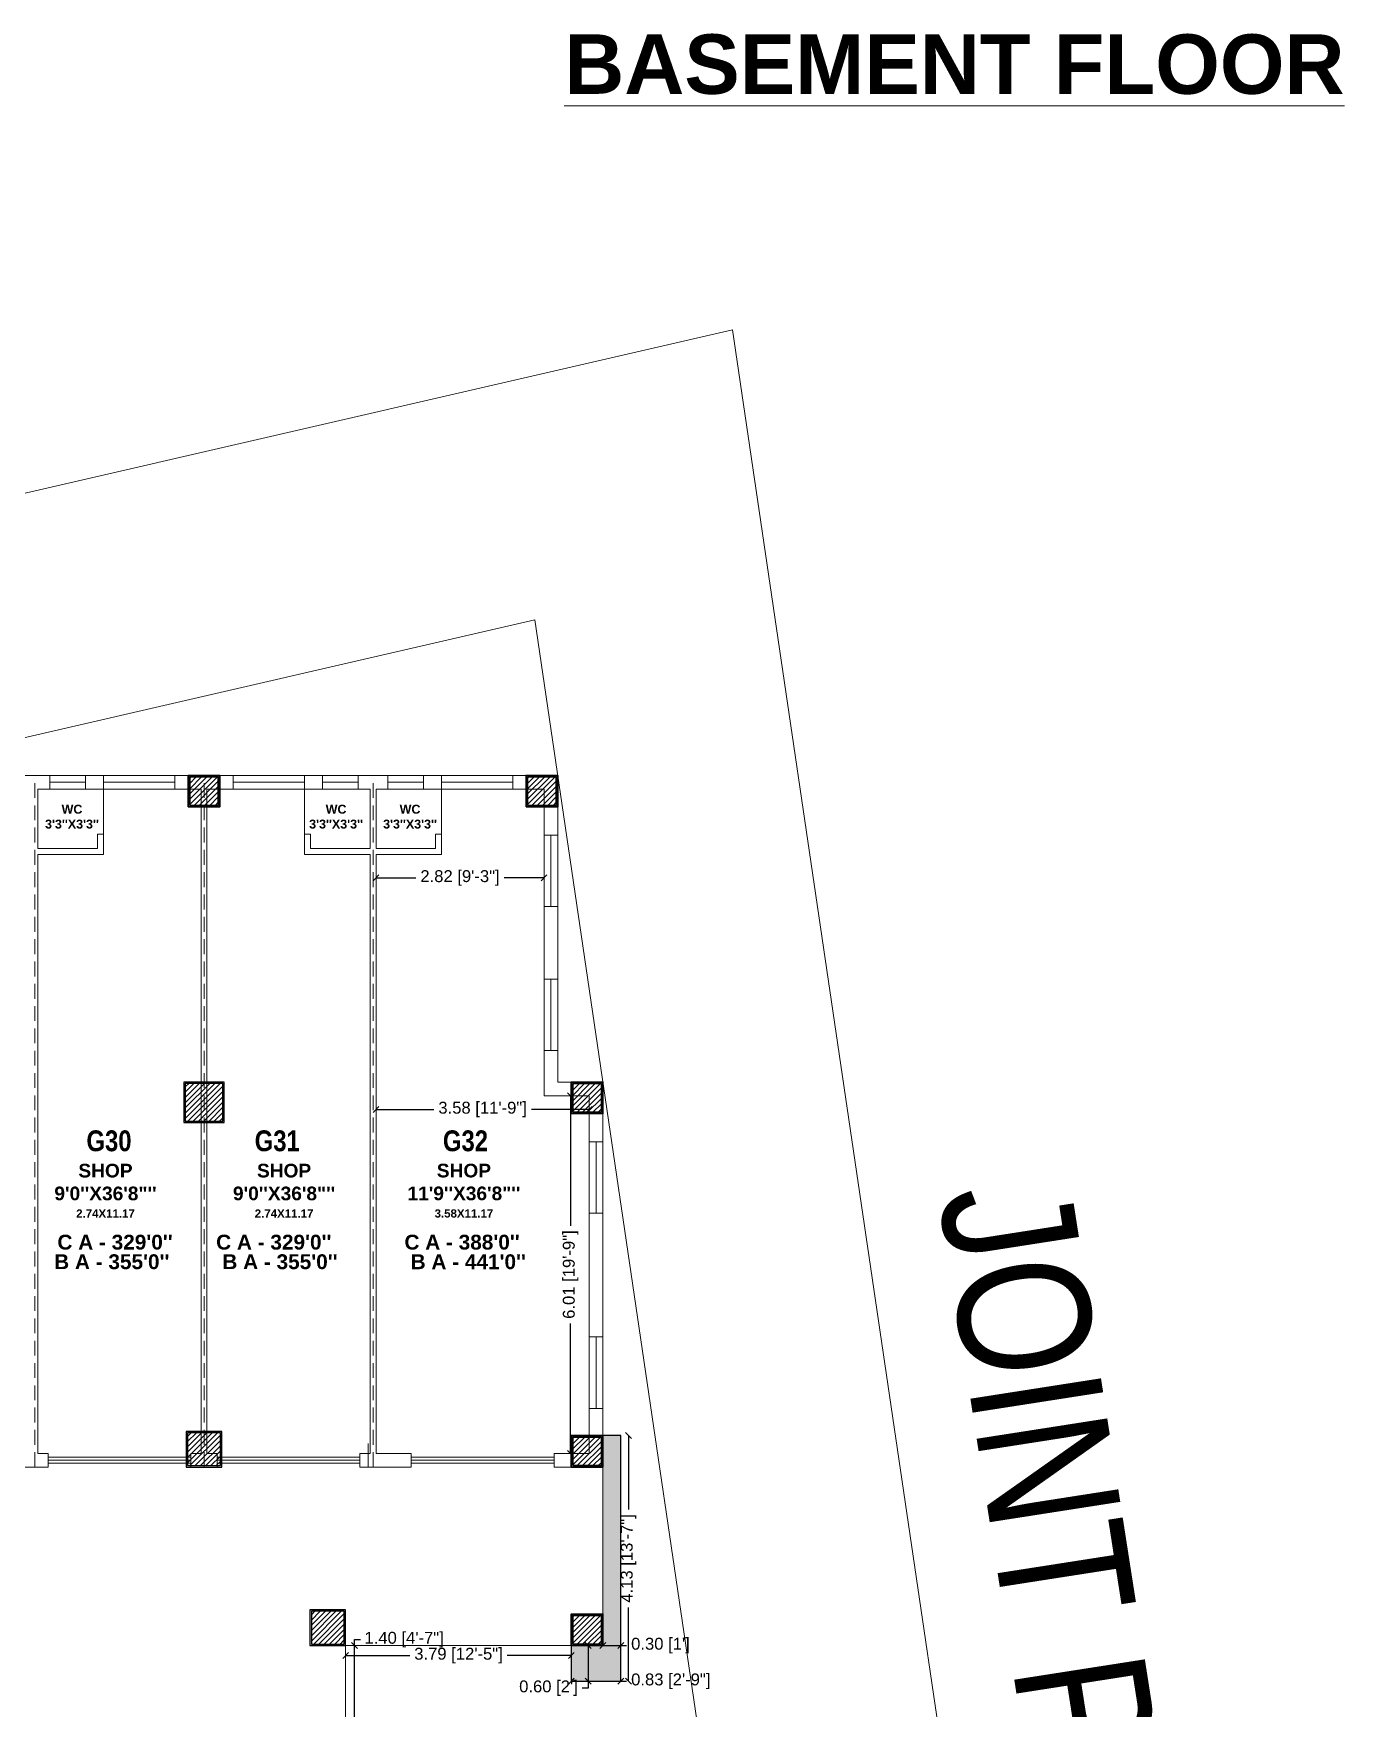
# Model space of a CAD drawing. Header units: metres. Extents: x 0 to 8495, y 0 to 3455.
# Drawn here: x 8310.41 to 8332.45, y 251.06 to 279.21 of the extents above; entities that cross this region are included whole.
import ezdxf

# ---------------------------------------------------------------- set-up
doc = ezdxf.new("R2010")
doc.units = ezdxf.units.M
doc.header["$MEASUREMENT"] = 0
doc.linetypes.add('DASH2', pattern=[0.375, 0.25, -0.125])
doc.layers.get('0').update_dxf_attribs({"lineweight": 18})
for name, color, linetype, lineweight in [('_PrintItems', 7, 'Continuous', 20), ('Columns', 12, 'Continuous', 25), ('furniture', 30, 'Continuous', 20)]:
    doc.layers.add(name, color=color, linetype=linetype, lineweight=lineweight)
doc.styles.add('Annotative', font='arial.ttf')
doc.styles.add('PreDCRFont', font='ARIALN.TTF')
doc.styles.get("Standard").update_dxf_attribs({"font": 'ARIALN.TTF', "height": 0.2})
doc.dimstyles.get("Standard").update_dxf_attribs({"dimtxt": 0.2, "dimasz": 0.1, "dimexe": 0.08, "dimexo": 0.1125, "dimgap": 0.09, "dimtad": 0, "dimtoh": 1, "dimzin": 0, "dimdsep": 46, "dimtxsty": 'Annotative', "dimblk": 'OBLIQUE', "dimcen": 0.09, "dimse1": 1, "dimse2": 1, "dimclrt": 256, "dimadec": 0, "dimazin": 0, "dimtfac": 1, "dimtofl": 0, "dimtmove": 0, "dimatfit": 3, "dimldrblk": 'OBLIQUE', "dimfxl": 1, "dimtolj": 1, "dimtzin": 0, "dimarcsym": 0})

# ---------------------------------------------------------------- blocks, each defined once
blk = doc.blocks.new('_Oblique')
at = {"color": 0, "linetype": 'ByBlock', "lineweight": -2}
blk.add_line((-0.5, -0.5), (0.5, 0.5), dxfattribs=at)
blk = doc.blocks.new('*D58')
at = {"color": 0, "lineweight": -2, "transparency": 16777216}
for p, q in [((8316.171, 265.019), (8316.84, 265.019)), ((8318.995, 265.019), (8318.327, 265.019))]:
    blk.add_line(p, q, dxfattribs=at)
at = {"layer": 'Defpoints', "color": 0, "transparency": 16777216}
for p in [(8316.171, 266.513), (8318.995, 266.513), (8318.995, 265.019)]:
    blk.add_point(p, dxfattribs=at)
at = {"color": 0, "lineweight": -2, "transparency": 16777216, "xscale": 0.1, "yscale": 0.1, "zscale": 0.1, "rotation": 180}
blk.add_blockref('_Oblique', (8316.171, 265.019), dxfattribs=at)
at = {"color": 0, "lineweight": -2, "transparency": 16777216, "xscale": 0.1, "yscale": 0.1, "zscale": 0.1}
blk.add_blockref('_Oblique', (8318.995, 265.019), dxfattribs=at)
at = {"lineweight": 0, "transparency": 16777216, "insert": (8317.583, 265.019), "char_height": 0.2, "attachment_point": 5, "style": 'Annotative'}
blk.add_mtext('\\A1;2.82 [9\'-3"]', dxfattribs=at)
blk = doc.blocks.new('*D59')
at = {"color": 0, "lineweight": -2, "transparency": 16777216}
for p, q in [((8316.171, 261.126), (8317.144, 261.126)), ((8319.754, 261.126), (8318.782, 261.126))]:
    blk.add_line(p, q, dxfattribs=at)
at = {"layer": 'Defpoints', "color": 0, "transparency": 16777216}
for p in [(8316.171, 261.357), (8319.754, 261.357), (8316.171, 261.126)]:
    blk.add_point(p, dxfattribs=at)
at = {"color": 0, "lineweight": -2, "transparency": 16777216, "xscale": 0.1, "yscale": 0.1, "zscale": 0.1, "rotation": 180}
blk.add_blockref('_Oblique', (8316.171, 261.126), dxfattribs=at)
at = {"color": 0, "lineweight": -2, "transparency": 16777216, "xscale": 0.1, "yscale": 0.1, "zscale": 0.1}
blk.add_blockref('_Oblique', (8319.754, 261.126), dxfattribs=at)
at = {"lineweight": 0, "transparency": 16777216, "insert": (8317.963, 261.126), "char_height": 0.2, "attachment_point": 5, "style": 'Annotative'}
blk.add_mtext('\\A1;3.58 [11\'-9"]', dxfattribs=at)
blk = doc.blocks.new('*D60')
at = {"color": 0, "lineweight": -2, "transparency": 16777216}
for p, q in [((8319.441, 261.357), (8319.441, 259.17)), ((8319.441, 255.344), (8319.441, 257.531))]:
    blk.add_line(p, q, dxfattribs=at)
at = {"layer": 'Defpoints', "color": 0, "transparency": 16777216}
for p in [(8319.754, 261.357), (8319.441, 255.344), (8319.754, 255.344)]:
    blk.add_point(p, dxfattribs=at)
at = {"color": 0, "lineweight": -2, "transparency": 16777216, "xscale": 0.1, "yscale": 0.1, "zscale": 0.1}
for p, rotation in [((8319.441, 261.357), 90), ((8319.441, 255.344), 270)]:
    blk.add_blockref('_Oblique', p, dxfattribs=dict(at, rotation=rotation))
at = {"lineweight": 0, "transparency": 16777216, "insert": (8319.441, 258.351), "char_height": 0.2, "attachment_point": 5, "rotation": 90, "style": 'Annotative'}
blk.add_mtext('\\A1;6.01 [19\'-9"]', dxfattribs=at)
blk = doc.blocks.new('*D156')
at = {"layer": 'Columns', "color": 0, "lineweight": -2, "transparency": 16777216}
for p, q in [((8315.811, 252.115), (8315.811, 252.215)), ((8315.811, 252.215), (8315.911, 252.215)), ((8315.811, 250.715), (8315.811, 252.115))]:
    blk.add_line(p, q, dxfattribs=at)
at = {"layer": 'Defpoints', "color": 0, "transparency": 16777216}
for p in [(8315.811, 252.115), (8315.811, 252.115), (8315.811, 250.715)]:
    blk.add_point(p, dxfattribs=at)
at = {"layer": 'Columns', "color": 0, "lineweight": -2, "transparency": 16777216, "xscale": 0.1, "yscale": 0.1, "zscale": 0.1}
for p, rotation in [((8315.811, 252.115), 90), ((8315.811, 250.715), 270)]:
    blk.add_blockref('_Oblique', p, dxfattribs=dict(at, rotation=rotation))
at = {"layer": 'Columns', "transparency": 16777216, "insert": (8316.644, 252.215), "char_height": 0.2, "attachment_point": 5, "style": 'Annotative'}
blk.add_mtext('\\A1;1.40 [4\'-7"]', dxfattribs=at)
blk = doc.blocks.new('*D157')
at = {"layer": 'Columns', "color": 0, "lineweight": -2, "transparency": 16777216}
for p, q in [((8315.661, 251.947), (8316.739, 251.947)), ((8319.454, 251.947), (8318.377, 251.947))]:
    blk.add_line(p, q, dxfattribs=at)
at = {"layer": 'Defpoints', "color": 0, "transparency": 16777216}
for p in [(8315.661, 252.115), (8319.454, 252.115), (8319.454, 251.947)]:
    blk.add_point(p, dxfattribs=at)
at = {"layer": 'Columns', "color": 0, "lineweight": -2, "transparency": 16777216, "xscale": 0.1, "yscale": 0.1, "zscale": 0.1, "rotation": 180}
blk.add_blockref('_Oblique', (8315.661, 251.947), dxfattribs=at)
at = {"layer": 'Columns', "color": 0, "lineweight": -2, "transparency": 16777216, "xscale": 0.1, "yscale": 0.1, "zscale": 0.1}
blk.add_blockref('_Oblique', (8319.454, 251.947), dxfattribs=at)
at = {"layer": 'Columns', "transparency": 16777216, "insert": (8317.558, 251.947), "char_height": 0.2, "attachment_point": 5, "style": 'Annotative'}
blk.add_mtext('\\A1;3.79 [12\'-5"]', dxfattribs=at)
blk = doc.blocks.new('*D158')
at = {"layer": 'Columns', "color": 0, "lineweight": -2, "transparency": 16777216}
for p, q in [((8319.738, 252.115), (8319.738, 251.515)), ((8319.738, 251.515), (8319.738, 251.398)), ((8319.738, 251.398), (8319.638, 251.398))]:
    blk.add_line(p, q, dxfattribs=at)
at = {"layer": 'Defpoints', "color": 0, "transparency": 16777216}
for p in [(8319.454, 252.115), (8319.454, 251.515), (8319.738, 251.515)]:
    blk.add_point(p, dxfattribs=at)
at = {"layer": 'Columns', "color": 0, "lineweight": -2, "transparency": 16777216, "xscale": 0.1, "yscale": 0.1, "zscale": 0.1}
for p, rotation in [((8319.738, 252.115), 90), ((8319.738, 251.515), 270)]:
    blk.add_blockref('_Oblique', p, dxfattribs=dict(at, rotation=rotation))
at = {"layer": 'Columns', "transparency": 16777216, "insert": (8319.07, 251.398), "char_height": 0.2, "attachment_point": 5, "style": 'Annotative'}
blk.add_mtext("\\A1;0.60 [2']", dxfattribs=at)
blk = doc.blocks.new('*D159')
at = {"layer": 'Columns', "color": 0, "lineweight": -2, "transparency": 16777216}
for p, q in [((8319.454, 251.515), (8320.284, 251.515)), ((8320.284, 251.515), (8320.384, 251.515))]:
    blk.add_line(p, q, dxfattribs=at)
at = {"layer": 'Defpoints', "color": 0, "transparency": 16777216}
for p in [(8319.454, 251.515), (8320.284, 251.515), (8320.284, 251.515)]:
    blk.add_point(p, dxfattribs=at)
at = {"layer": 'Columns', "color": 0, "lineweight": -2, "transparency": 16777216, "xscale": 0.1, "yscale": 0.1, "zscale": 0.1, "rotation": 180}
blk.add_blockref('_Oblique', (8319.454, 251.515), dxfattribs=at)
at = {"layer": 'Columns', "color": 0, "lineweight": -2, "transparency": 16777216, "xscale": 0.1, "yscale": 0.1, "zscale": 0.1}
blk.add_blockref('_Oblique', (8320.284, 251.515), dxfattribs=at)
at = {"layer": 'Columns', "transparency": 16777216, "insert": (8321.126, 251.515), "char_height": 0.2, "attachment_point": 5, "style": 'Annotative'}
blk.add_mtext('\\A1;0.83 [2\'-9"]', dxfattribs=at)
blk = doc.blocks.new('*D160')
at = {"layer": 'Columns', "color": 0, "lineweight": -2, "transparency": 16777216}
for p, q in [((8319.984, 252.115), (8320.284, 252.115)), ((8320.284, 252.115), (8320.384, 252.115))]:
    blk.add_line(p, q, dxfattribs=at)
at = {"layer": 'Defpoints', "color": 0, "transparency": 16777216}
for p in [(8319.984, 252.115), (8320.284, 252.115), (8320.284, 252.115)]:
    blk.add_point(p, dxfattribs=at)
at = {"layer": 'Columns', "color": 0, "lineweight": -2, "transparency": 16777216, "xscale": 0.1, "yscale": 0.1, "zscale": 0.1, "rotation": 180}
blk.add_blockref('_Oblique', (8319.984, 252.115), dxfattribs=at)
at = {"layer": 'Columns', "color": 0, "lineweight": -2, "transparency": 16777216, "xscale": 0.1, "yscale": 0.1, "zscale": 0.1}
blk.add_blockref('_Oblique', (8320.284, 252.115), dxfattribs=at)
at = {"layer": 'Columns', "transparency": 16777216, "insert": (8320.952, 252.115), "char_height": 0.2, "attachment_point": 5, "style": 'Annotative'}
blk.add_mtext("\\A1;0.30 [1']", dxfattribs=at)
blk = doc.blocks.new('*D161')
at = {"layer": 'Columns', "color": 0, "lineweight": -2, "transparency": 16777216}
for p, q in [((8320.415, 255.644), (8320.415, 254.403)), ((8320.415, 251.515), (8320.415, 252.756))]:
    blk.add_line(p, q, dxfattribs=at)
at = {"layer": 'Defpoints', "color": 0, "transparency": 16777216}
for p in [(8320.284, 255.644), (8320.284, 251.515), (8320.415, 251.515)]:
    blk.add_point(p, dxfattribs=at)
at = {"layer": 'Columns', "color": 0, "lineweight": -2, "transparency": 16777216, "xscale": 0.1, "yscale": 0.1, "zscale": 0.1}
for p, rotation in [((8320.415, 255.644), 90), ((8320.415, 251.515), 270)]:
    blk.add_blockref('_Oblique', p, dxfattribs=dict(at, rotation=rotation))
at = {"layer": 'Columns', "transparency": 16777216, "insert": (8320.415, 253.579), "char_height": 0.2, "attachment_point": 5, "rotation": 90, "style": 'Annotative'}
blk.add_mtext('\\A1;4.13 [13\'-7"]', dxfattribs=at)

msp = doc.modelspace()

# ---------------------------------------------------------------- hatches: boundary and pattern name
at = {"layer": 'Columns', "lineweight": 20}
h = msp.add_hatch(dxfattribs=at)
h.set_pattern_fill('ANSI31', color=5, scale=0.5)
h.set_pattern_definition([(45, (1181.84845, -191.617604), (-0.0441941738, 0.0441941738), [])])
h.paths.add_polyline_path([(8313.04, 266.238), (8313.52, 266.238), (8313.52, 266.718), (8313.04, 266.718)])
h = msp.add_hatch(dxfattribs=at)
h.set_pattern_fill('ANSI31', color=5, scale=0.5)
h.set_pattern_definition([(45, (1187.528625, -191.617604), (-0.0441941738, 0.0441941738), [])])
h.paths.add_polyline_path([(8318.72, 266.238), (8319.2, 266.238), (8319.2, 266.718), (8318.72, 266.718)])
at = {"layer": 'Columns'}
h = msp.add_hatch(dxfattribs=at)
h.set_pattern_fill('ANSI31', color=6, scale=0.5)
h.set_pattern_definition([(45, (1181.92345, -196.92355), (-0.0441941738, 0.0441941738), [])])
h.paths.add_polyline_path([(8313.595, 260.932), (8313.595, 261.562), (8312.965, 261.562), (8312.965, 260.932)])
at = {"layer": 'Columns', "lineweight": 20}
h = msp.add_hatch(dxfattribs=at)
h.set_pattern_fill('ANSI31', color=5, scale=0.5)
h.set_pattern_definition([(45, (1188.28757, -196.77355), (-0.0441941738, 0.0441941738), [])])
h.paths.add_polyline_path([(8319.479, 261.082), (8319.959, 261.082), (8319.959, 261.562), (8319.479, 261.562)])
at = {"layer": 'Columns'}
h = msp.add_hatch(dxfattribs=at)
h.set_pattern_fill('ANSI31', scale=0.5)
h.set_pattern_definition([(45, (1181.84845, -202.64749), (-0.0441941738, 0.0441941738), [])])
h.paths.add_polyline_path([(8313.005, 255.139), (8313.555, 255.139), (8313.555, 255.689), (8313.005, 255.689)])
h = msp.add_hatch(color=44, dxfattribs=at)
h.dxf.hatch_style = 1
h.paths.add_polyline_path([(8320.284, 255.644), (8319.984, 255.644), (8319.984, 255.114), (8319.984, 252.115), (8319.454, 252.115), (8319.454, 251.515), (8319.984, 251.515), (8320.284, 251.515)])
at = {"layer": 'Columns', "lineweight": 20}
h = msp.add_hatch(dxfattribs=at)
h.set_pattern_fill('ANSI31', color=5, scale=0.5)
h.set_pattern_definition([(45, (1188.28757, -202.71749), (-0.0441941738, 0.0441941738), [])])
h.paths.add_polyline_path([(8319.479, 255.139), (8319.959, 255.139), (8319.959, 255.619), (8319.479, 255.619)])
at = {"layer": 'Columns'}
h = msp.add_hatch(dxfattribs=at)
h.set_pattern_fill('ANSI31', scale=0.5)
h.set_pattern_definition([(45, (1183.929667, -205.645864), (-0.0441941738, 0.0441941738), [])])
h.paths.add_polyline_path([(8315.086, 252.14), (8315.636, 252.14), (8315.636, 252.69), (8315.086, 252.69)])
at = {"layer": 'Columns', "lineweight": 20}
h = msp.add_hatch(dxfattribs=at)
h.set_pattern_fill('ANSI31', color=5, scale=0.5)
h.set_pattern_definition([(45, (1188.28757, -205.715864), (-0.0441941738, 0.0441941738), [])])
h.paths.add_polyline_path([(8319.479, 252.14), (8319.959, 252.14), (8319.959, 252.62), (8319.479, 252.62)])

# ---------------------------------------------------------------- linework, layer by layer
at = {"lineweight": 0}
for p, q in [((8316.301, 266.743), (8307.548, 266.743)), ((8313.23, 266.743), (8310.389, 266.743)), ((8310.689, 266.513), (8310.689, 266.743)), ((8310.989, 266.743), (8311.289, 266.743)), ((8311.289, 266.743), (8311.289, 266.513)), ((8316.301, 266.743), (8313.23, 266.743)), ((8315.571, 266.743), (8315.271, 266.743)), ((8315.271, 266.743), (8315.271, 266.513)), ((8315.871, 266.513), (8315.871, 266.743)), ((8316.301, 266.743), (8319.225, 266.743)), ((8316.371, 266.513), (8316.371, 266.743)), ((8316.671, 266.743), (8316.971, 266.743)), ((8316.971, 266.743), (8316.971, 266.513)), ((8319.225, 266.743), (8319.225, 261.587)), ((8310.489, 266.513), (8310.489, 265.513)), ((8313.23, 266.513), (8310.489, 266.513)), ((8310.489, 266.084), (8310.489, 266.513)), ((8310.489, 266.513), (8310.489, 265.513)), ((8310.489, 266.084), (8310.489, 266.513)), ((8310.489, 266.513), (8310.489, 265.513)), ((8310.489, 266.513), (8310.489, 265.513)), ((8310.489, 266.513), (8310.489, 265.513)), ((8311.489, 266.513), (8310.489, 266.513)), ((8310.489, 266.513), (8310.489, 265.513)), ((8310.489, 266.513), (8311.489, 266.513)), ((8311.289, 266.628), (8310.689, 266.628)), ((8311.289, 266.513), (8310.689, 266.513)), ((8311.489, 266.513), (8311.589, 266.513)), ((8311.589, 266.513), (8311.589, 265.413)), ((8311.589, 266.513), (8311.589, 265.753)), ((8312.23, 266.513), (8313.23, 266.513)), ((8313.23, 266.513), (8312.23, 266.513)), ((8313.23, 266.513), (8313.23, 265.513)), ((8313.23, 266.084), (8313.23, 266.513)), ((8313.23, 266.513), (8313.23, 265.513)), ((8313.23, 266.513), (8313.23, 265.513)), ((8313.23, 266.513), (8313.23, 265.513)), ((8313.23, 266.513), (8313.23, 265.513)), ((8313.33, 266.513), (8313.33, 255.344)), ((8316.071, 266.513), (8313.33, 266.513)), ((8313.33, 266.084), (8313.33, 266.513)), ((8314.971, 266.513), (8314.971, 265.413)), ((8315.071, 266.513), (8314.971, 266.513)), ((8314.971, 266.513), (8314.971, 265.753)), ((8315.071, 266.513), (8316.071, 266.513)), ((8316.071, 266.513), (8315.071, 266.513)), ((8315.271, 266.628), (8315.871, 266.628)), ((8315.271, 266.513), (8315.871, 266.513)), ((8316.071, 266.513), (8316.071, 265.513)), ((8316.071, 266.513), (8316.071, 265.513)), ((8316.071, 266.513), (8316.071, 265.513)), ((8316.071, 266.513), (8316.071, 265.513)), ((8316.071, 266.513), (8316.071, 265.513)), ((8316.071, 266.513), (8316.071, 265.513)), ((8316.171, 266.513), (8316.171, 265.513)), ((8316.171, 266.513), (8318.995, 266.513)), ((8316.171, 266.513), (8316.171, 265.513)), ((8316.171, 266.513), (8316.171, 265.513)), ((8316.171, 266.513), (8316.171, 265.513)), ((8316.171, 266.513), (8316.171, 265.513)), ((8316.171, 266.513), (8316.171, 265.513)), ((8317.171, 266.513), (8316.171, 266.513)), ((8316.171, 266.513), (8316.171, 265.513)), ((8316.171, 266.513), (8317.171, 266.513)), ((8316.971, 266.628), (8316.371, 266.628)), ((8316.971, 266.513), (8316.371, 266.513)), ((8317.171, 266.513), (8317.271, 266.513)), ((8317.271, 266.513), (8317.271, 265.413)), ((8317.271, 266.513), (8317.271, 265.753)), ((8318.571, 266.513), (8318.471, 266.513)), ((8318.995, 266.513), (8318.995, 261.357)), ((8313.23, 266.072), (8313.23, 265.513)), ((8311.489, 265.753), (8311.489, 265.513)), ((8311.589, 265.753), (8311.489, 265.753)), ((8314.971, 265.753), (8315.071, 265.753)), ((8315.071, 265.753), (8315.071, 265.513)), ((8317.171, 265.753), (8317.171, 265.513)), ((8317.271, 265.753), (8317.171, 265.753)), ((8311.489, 265.513), (8310.489, 265.513)), ((8310.489, 265.413), (8310.489, 255.344)), ((8311.589, 265.413), (8310.489, 265.413)), ((8313.23, 265.413), (8313.23, 255.344)), ((8314.971, 265.413), (8316.071, 265.413)), ((8315.071, 265.513), (8316.071, 265.513)), ((8316.071, 265.413), (8316.071, 255.344)), ((8317.171, 265.513), (8316.171, 265.513)), ((8316.171, 265.413), (8316.171, 255.344)), ((8317.271, 265.413), (8316.171, 265.413)), ((8318.995, 261.357), (8319.754, 261.357)), ((8319.225, 261.587), (8319.984, 261.587)), ((8319.754, 261.357), (8319.754, 255.344)), ((8319.984, 261.587), (8319.984, 254.89)), ((8310.489, 255.114), (8310.218, 255.114)), ((8310.66, 255.344), (8310.489, 255.344)), ((8310.66, 255.114), (8310.489, 255.114)), ((8310.66, 255.344), (8310.66, 255.114)), ((8313.23, 255.344), (8313.06, 255.344)), ((8313.06, 255.344), (8313.06, 255.114)), ((8313.33, 255.114), (8313.06, 255.114)), ((8313.501, 255.344), (8313.33, 255.344)), ((8313.501, 255.114), (8313.33, 255.114)), ((8313.501, 255.344), (8313.501, 255.114)), ((8316.071, 255.344), (8315.901, 255.344)), ((8315.901, 255.344), (8315.901, 255.114)), ((8316.301, 255.114), (8315.901, 255.114)), ((8316.763, 255.344), (8316.171, 255.344)), ((8316.171, 255.114), (8316.763, 255.114)), ((8316.763, 255.114), (8316.301, 255.114)), ((8316.763, 255.344), (8316.763, 255.114)), ((8319.163, 255.344), (8319.163, 255.114)), ((8319.163, 255.344), (8319.754, 255.344)), ((8319.225, 255.114), (8319.163, 255.114)), ((8319.163, 255.114), (8319.754, 255.114)), ((8319.754, 255.114), (8319.163, 255.114)), ((8319.984, 255.114), (8319.225, 255.114))]:
    msp.add_line(p, q, dxfattribs=at)
at = {"color": 1, "linetype": 'DASH2', "lineweight": 0}
for p, q in [((8310.439, 255.114), (8310.439, 266.743)), ((8313.28, 255.114), (8313.28, 266.743)), ((8316.121, 255.114), (8316.121, 266.743))]:
    msp.add_line(p, q, dxfattribs=at)
at = {"color": 134, "lineweight": 0}
for p, q in [((8311.589, 266.513), (8311.589, 265.753)), ((8314.971, 266.513), (8314.971, 265.753)), ((8317.271, 266.513), (8317.271, 265.753)), ((8310.66, 255.229), (8313.06, 255.229)), ((8313.501, 255.229), (8315.901, 255.229)), ((8316.763, 255.229), (8319.163, 255.229))]:
    msp.add_line(p, q, dxfattribs=at)
at = {"color": 251, "lineweight": 0}
for p, q in [((8316.039, 255.114), (8316.039, 255.514)), ((8319.984, 252.115), (8319.984, 255.114)), ((8315.431, 252.115), (8319.984, 252.115)), ((8315.661, 229.051), (8315.661, 252.115))]:
    msp.add_line(p, q, dxfattribs=at)
at = {"color": 193, "lineweight": 0}
for p, q in [((8310.66, 255.279), (8313.06, 255.279)), ((8310.66, 255.179), (8313.06, 255.179)), ((8313.501, 255.279), (8315.901, 255.279)), ((8313.501, 255.179), (8315.901, 255.179)), ((8316.763, 255.279), (8319.163, 255.279)), ((8316.763, 255.179), (8319.163, 255.179))]:
    msp.add_line(p, q, dxfattribs=at)
at = {"color": 1, "lineweight": 0}
for points in [[(8312.789, 266.743), (8311.589, 266.743), (8311.589, 266.513), (8312.789, 266.513)], [(8314.971, 266.743), (8313.771, 266.743), (8313.771, 266.513), (8314.971, 266.513)], [(8318.471, 266.743), (8317.271, 266.743), (8317.271, 266.513), (8318.471, 266.513)], [(8311.589, 266.628), (8312.789, 266.628), (8312.789, 266.628), (8311.589, 266.628)], [(8313.771, 266.628), (8314.971, 266.628), (8314.971, 266.628), (8313.771, 266.628)], [(8317.271, 266.628), (8318.471, 266.628), (8318.471, 266.628), (8317.271, 266.628)], [(8318.995, 265.74), (8319.225, 265.74), (8319.225, 264.54), (8318.995, 264.54)], [(8319.11, 264.54), (8319.11, 264.54), (8319.11, 265.74), (8319.11, 265.74)], [(8318.995, 263.316), (8319.225, 263.316), (8319.225, 262.116), (8318.995, 262.116)], [(8319.11, 262.116), (8319.11, 262.116), (8319.11, 263.316), (8319.11, 263.316)], [(8319.754, 260.584), (8319.984, 260.584), (8319.984, 259.384), (8319.754, 259.384)], [(8319.869, 259.384), (8319.869, 259.384), (8319.869, 260.584), (8319.869, 260.584)], [(8319.754, 257.302), (8319.984, 257.302), (8319.984, 256.102), (8319.754, 256.102)], [(8319.869, 256.102), (8319.869, 256.102), (8319.869, 257.302), (8319.869, 257.302)]]:
    msp.add_lwpolyline(points, close=True, dxfattribs=at)
at = {"lineweight": 0}
for points in [[(8310.489, 265.513), (8310.489, 266.513)], [(8313.23, 265.313), (8313.23, 266.513)], [(8316.071, 265.513), (8316.071, 266.513)], [(8316.171, 265.513), (8316.171, 266.513)]]:
    msp.add_lwpolyline(points, dxfattribs=at)
at = {"layer": 'Columns'}
for p, q in [((8320.284, 255.644), (8319.984, 255.644)), ((8320.284, 251.515), (8320.284, 255.644)), ((8319.454, 252.115), (8319.454, 251.515)), ((8319.454, 251.515), (8319.984, 251.515)), ((8319.984, 251.515), (8320.284, 251.515))]:
    msp.add_line(p, q, dxfattribs=at)
at = {"layer": 'Columns', "color": 5, "lineweight": 30}
for points in [[(8313.015, 266.213), (8313.545, 266.213), (8313.545, 266.743), (8313.015, 266.743)], [(8313.04, 266.238), (8313.52, 266.238), (8313.52, 266.718), (8313.04, 266.718)], [(8318.695, 266.213), (8319.225, 266.213), (8319.225, 266.743), (8318.695, 266.743)], [(8318.72, 266.238), (8319.2, 266.238), (8319.2, 266.718), (8318.72, 266.718)], [(8319.454, 261.057), (8319.984, 261.057), (8319.984, 261.587), (8319.454, 261.587)], [(8319.479, 261.082), (8319.959, 261.082), (8319.959, 261.562), (8319.479, 261.562)], [(8319.454, 255.114), (8319.984, 255.114), (8319.984, 255.644), (8319.454, 255.644)], [(8319.479, 255.139), (8319.959, 255.139), (8319.959, 255.619), (8319.479, 255.619)], [(8319.454, 252.115), (8319.984, 252.115), (8319.984, 252.645), (8319.454, 252.645)], [(8319.479, 252.14), (8319.959, 252.14), (8319.959, 252.62), (8319.479, 252.62)]]:
    msp.add_lwpolyline(points, close=True, dxfattribs=at)
at = {"layer": 'Columns', "color": 6}
for points in [[(8312.94, 260.907), (8313.62, 260.907), (8313.62, 261.587), (8312.94, 261.587)], [(8312.965, 260.932), (8313.595, 260.932), (8313.595, 261.562), (8312.965, 261.562)]]:
    msp.add_lwpolyline(points, close=True, dxfattribs=at)
at = {"layer": 'Columns', "color": 7}
for points in [[(8312.98, 255.114), (8313.58, 255.114), (8313.58, 255.714), (8312.98, 255.714)], [(8313.005, 255.139), (8313.555, 255.139), (8313.555, 255.689), (8313.005, 255.689)], [(8315.061, 252.115), (8315.661, 252.115), (8315.661, 252.715), (8315.061, 252.715)], [(8315.086, 252.14), (8315.636, 252.14), (8315.636, 252.69), (8315.086, 252.69)]]:
    msp.add_lwpolyline(points, close=True, dxfattribs=at)
at = {"layer": 'furniture', "color": 57, "true_color": 0x80812c}
msp.add_lwpolyline([(8322.166, 274.233), (8275.782, 263.522), (8258.829, 259.539), (8264.421, 221.551), (8329.921, 221.551)], close=True, dxfattribs=at)
at = {"layer": 'furniture', "color": 167}
msp.add_lwpolyline([(8324.774, 229.051), (8318.84, 269.36), (8276.69, 259.627), (8264.411, 256.741)], dxfattribs=at)
msp.add_lwpolyline([(8324.774, 229.051), (8318.84, 269.36), (8276.69, 259.627), (8264.411, 256.741)], dxfattribs=at)

# ---------------------------------------------------------------- texts
at = {"lineweight": 0, "insert": (8313.4, 279.2), "char_height": 1, "attachment_point": 1}
msp.add_mtext_dynamic_manual_height_columns('\\pi5.9358;{\\fArial|b1|i0|c0|p34;\\L\\C93;BASEMENT FLOOR}', width=24.8777, gutter_width=1.25, heights=[0], dxfattribs=at)
at = {"color": 245, "linetype": 'ByBlock', "lineweight": -2, "char_height": 0.15, "width": 2.26927, "attachment_point": 5}
for insert in [(8311.061, 266.048), (8315.5, 266.048), (8316.743, 266.048)]:
    msp.add_mtext("{\\fArial|b1|i0|c0|p34;WC\\P3'3''X3'3''}", dxfattribs=dict(at, insert=insert))
at = {"color": 57, "linetype": 'ByBlock', "lineweight": -2, "true_color": 0x80812c, "char_height": 0.35, "width": 5.87922, "attachment_point": 5}
for s, insert in [('{\\fArial Narrow|b1|i0|c0|p34;G30}', (8311.683, 260.597)), ('{\\fArial Narrow|b1|i0|c0|p34;G31}', (8314.511, 260.597)), ('{\\fArial Narrow|b1|i0|c0|p34;G32}', (8317.675, 260.597))]:
    msp.add_mtext(s, dxfattribs=dict(at, insert=insert))
at = {"color": 167, "linetype": 'ByBlock', "lineweight": -2, "char_height": 0.23, "width": 5.87922, "attachment_point": 5}
for s, insert in [('{\\fArial|b1|i0|c0|p34;SHOP\\P9\'0\'\'X36\'8"\'\'\\P\\H0.6x;2.74X11.17}', (8311.624, 259.761)), ('{\\fArial|b1|i0|c0|p34;SHOP\\P9\'0\'\'X36\'8"\'\'\\P\\H0.6x;2.74X11.17}', (8314.626, 259.761)), ('{\\fArial|b1|i0|c0|p34;SHOP\\P11\'9\'\'X36\'8"\'\'\\P\\H0.6x;3.58X11.17}', (8317.649, 259.761))]:
    msp.add_mtext(s, dxfattribs=dict(at, insert=insert))
at = {"color": 1, "linetype": 'ByBlock', "lineweight": -2, "true_color": 0xff1a1a, "char_height": 0.25, "width": 6.93704, "attachment_point": 8}
for s, insert in [("{\\fArial|b1|i0|c0|p34;C A - 329'0''}", (8311.785, 258.767)), ("{\\fArial|b1|i0|c0|p34;C A - 329'0''}", (8314.453, 258.767)), ("{\\fArial|b1|i0|c0|p34;C A - 388'0''}", (8317.618, 258.767)), ("{\\fArial|b1|i0|c0|p34;B A - 355'0''}", (8311.73, 258.438)), ("{\\fArial|b1|i0|c0|p34;B A - 355'0''}", (8314.557, 258.438)), ("{\\fArial|b1|i0|c0|p34;B A - 441'0''}", (8317.722, 258.438))]:
    msp.add_mtext(s, dxfattribs=dict(at, insert=insert))
at = {"layer": '_PrintItems', "lineweight": 30, "style": 'PreDCRFont'}
msp.add_text('JOINT PLORT NO.1', height=2.22177, rotation=278.8727, dxfattribs=at).set_placement((8325.624, 259.711))

# ---------------------------------------------------------------- dimensions: what is measured, and where the dimension line sits
at = {"lineweight": 0}
for base, p1, p2, picture, middle in [((8318.995, 265.019), (8316.171, 266.513), (8318.995, 266.513), '*D58', (8317.583, 265.019)), ((8316.171, 261.126), (8319.754, 261.357), (8316.171, 261.357), '*D59', (8317.963, 261.126))]:
    dim = msp.add_linear_dim(base=base, p1=p1, p2=p2, dimstyle='Standard', override={"dimfxl": 1.25}, dxfattribs=at)
    dim.commit()
    dim.dimension.update_dxf_attribs({"geometry": picture, "text_midpoint": middle})
dim = msp.add_linear_dim(base=(8319.441, 255.344), p1=(8319.754, 261.357), p2=(8319.754, 255.344), angle=90, dimstyle='Standard', override={"dimfxl": 1.25}, dxfattribs=at)
dim.commit()
dim.dimension.update_dxf_attribs({"geometry": '*D60', "text_midpoint": (8319.441, 258.351)})
at = {"layer": 'Columns'}
for base, p1, p2, picture, middle in [((8320.415, 251.515), (8320.284, 255.644), (8320.284, 251.515), '*D161', (8320.415, 253.579)), ((8315.811, 252.115), (8315.811, 250.715), (8315.811, 252.115), '*D156', (8316.644, 252.215))]:
    dim = msp.add_linear_dim(base=base, p1=p1, p2=p2, angle=90, dimstyle='Standard', dxfattribs=at)
    dim.commit()
    dim.dimension.update_dxf_attribs({"geometry": picture, "text_midpoint": middle})
for base, p1, p2, picture, middle in [((8320.284, 252.115), (8319.984, 252.115), (8320.284, 252.115), '*D160', (8320.952, 252.115)), ((8319.454, 251.947), (8315.661, 252.115), (8319.454, 252.115), '*D157', (8317.558, 251.947))]:
    dim = msp.add_linear_dim(base=base, p1=p1, p2=p2, dimstyle='Standard', dxfattribs=at)
    dim.commit()
    dim.dimension.update_dxf_attribs({"geometry": picture, "text_midpoint": middle})
dim = msp.add_linear_dim(base=(8319.738, 251.515), p1=(8319.454, 252.115), p2=(8319.454, 251.515), angle=90, dimstyle='Standard', dxfattribs=at)
dim.commit()
dim.dimension.update_dxf_attribs({"geometry": '*D158', "text_midpoint": (8319.07, 251.398), "dimtype": 160})
dim = msp.add_linear_dim(base=(8320.284, 251.515), p1=(8319.454, 251.515), p2=(8320.284, 251.515), dimstyle='Standard', dxfattribs=at)
dim.commit()
dim.dimension.update_dxf_attribs({"geometry": '*D159', "text_midpoint": (8321.126, 251.515), "dimtype": 160})

doc.saveas('drawing.dxf')
